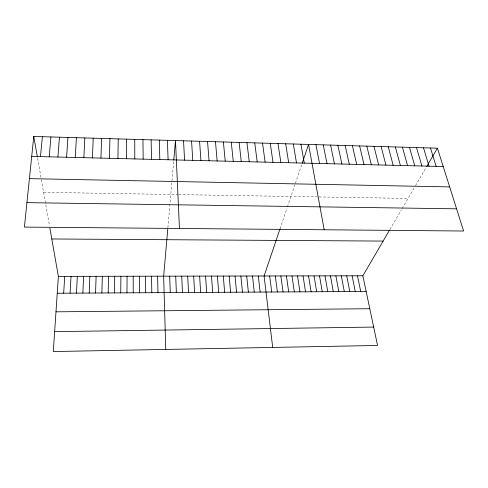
<?xml version="1.0" encoding="UTF-8"?>
<svg xmlns="http://www.w3.org/2000/svg" width="488" height="488" viewBox="0 0 488 488"><rect width="100%" height="100%" fill="white"/><g stroke="black" fill="none" stroke-linecap="round" stroke-linejoin="round"><path stroke-width="0.37" stroke-dasharray="2.44 1.83" d="M167.878 227.768L171.855 182.189M171.971 180.865L173.661 161.504M280.039 228.787L286.981 208.26M287.414 206.973L294.978 184.592M295.411 183.317L301.73 164.615M389.936 229.439L401.38 209.852M402.112 208.608L414.416 187.544M415.495 185.696L426.055 167.634M43.603 192.333L178.041 194.578M178.761 194.59L317.554 196.914M319.024 196.939L408.06 198.427M37.6 158.204L41.126 178.273M41.37 179.639L49.514 225.95"/><path stroke-width="0.73" d="M126.38 158.722L126.502 139.147M126.984 292.843L127.069 276.257M120.737 292.879L120.908 276.269M114.466 292.916L114.735 276.281M117.937 158.515L118.23 138.903M108.183 292.952L108.543 276.293M109.464 158.307L109.928 138.665M101.876 292.989L102.334 276.306M100.955 158.1L101.589 138.421M95.556 293.026L96.112 276.318M89.212 293.062L89.865 276.33M92.421 157.886L93.226 138.177M82.856 293.099L83.607 276.342M76.482 293.135L77.324 276.354M83.844 157.673L84.827 137.933M70.083 293.172L71.028 276.367M75.243 157.465L76.403 137.689M63.672 293.209L64.715 276.379M49.904 228.183L58.383 276.391L53.296 351.549L377.553 345.467L362.852 275.787L389.601 230.013M66.6 157.252L67.942 137.439M57.932 157.038L59.444 137.195M49.227 156.819L50.923 136.945M167.75 229.214L163.651 276.184L165.749 349.445M173.783 160.052L175.485 140.568L179.444 228.482M40.486 156.605L42.364 136.695M33.776 136.451L24.4 227.091L463.6 231.019L437.419 148.187L33.776 136.451L37.369 156.886M280.039 228.787L264.087 275.982L272.7 347.438M302.206 163.218L308.55 144.442L324.191 229.775M426.744 166.451L437.419 148.187M54.644 331.645L373.674 327.076M55.986 311.832L369.8 308.721M57.242 293.245L366.159 291.464M58.383 276.391L362.852 275.787M51.801 238.98L383.129 241.084M26.925 202.654L456.585 208.821M29.408 178.639L449.661 186.916M31.714 156.392L443.214 166.53M430.465 147.986L436.138 166.359M423.486 147.785L429.037 166.182M416.49 147.577L421.919 166.005M409.462 147.376L414.769 165.829M402.417 147.169L407.59 165.652M395.341 146.967L400.392 165.475M388.247 146.76L393.169 165.298M381.128 146.553L385.923 165.121M373.979 146.345L378.645 164.938M366.811 146.132L371.344 164.761M359.613 145.924L364.017 164.578M352.397 145.717L356.667 164.401M345.15 145.503L349.292 164.218M337.885 145.296L341.887 164.035M330.59 145.082L334.457 163.852M357.484 275.793L360.724 291.495M352.104 275.805L355.264 291.525M323.269 144.869L327.003 163.669M346.712 275.818L349.798 291.562M341.301 275.83L344.315 291.592M315.925 144.655L319.518 163.486M335.878 275.836L338.818 291.623M330.443 275.848L333.304 291.653M324.99 275.86L327.784 291.684M300.95 144.216L304.262 163.108M319.524 275.873L322.239 291.72M293.319 143.997L296.49 162.919M314.046 275.885L316.688 291.751M308.556 275.891L311.118 291.781M285.663 143.777L288.689 162.724M303.048 275.903L305.531 291.812M277.977 143.551L280.856 162.528M297.521 275.915L299.931 291.848M291.989 275.927L294.319 291.879M270.267 143.326L272.993 162.339M286.438 275.94L288.689 291.909M280.868 275.946L283.046 291.946M262.526 143.1L265.106 162.144M275.293 275.958L277.385 291.976M254.754 142.874L257.188 161.949M269.693 275.97L271.712 292.007M246.959 142.648L249.24 161.754M258.304 275.994L260.159 292.074M239.132 142.423L241.261 161.552M252.509 276.007L254.279 292.111M246.696 276.019L248.386 292.141M231.275 142.191L233.258 161.357M240.871 276.031L242.475 292.178M223.394 141.965L225.218 161.162M235.027 276.037L236.546 292.214M229.171 276.049L230.604 292.245M215.482 141.733L217.148 160.961M223.297 276.062L224.645 292.281M207.54 141.502L209.053 160.759M217.404 276.074L218.667 292.312M211.499 276.086L212.676 292.349M199.574 141.27L200.928 160.558M205.57 276.098L206.662 292.385M191.571 141.038L192.766 160.357M199.635 276.11L200.635 292.416M193.675 276.123L194.596 292.452M183.543 140.806L184.58 160.155M187.703 276.135L188.533 292.489M181.719 276.147L182.457 292.526M175.71 276.159L176.363 292.556M167.396 140.337L168.11 159.753M169.69 276.171L170.251 292.593M159.277 140.099L159.826 159.546M157.594 276.196L157.978 292.666M151.127 139.861L151.512 159.344M151.524 276.208L151.811 292.702M145.436 276.22L145.631 292.733M142.947 139.623L143.167 159.137M139.33 276.232L139.434 292.769M134.743 139.385L134.786 158.929M133.206 276.245L133.218 292.806"/></g></svg>
